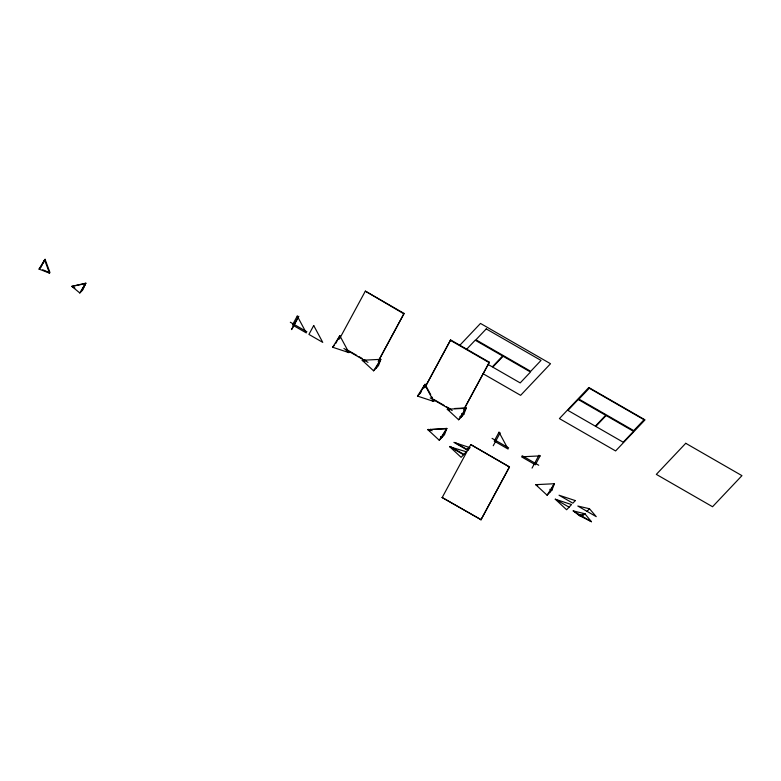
<?xml version="1.0" encoding="UTF-8"?>
<svg xmlns="http://www.w3.org/2000/svg" width="781" height="781" viewBox="0 0 781 781"><rect width="100%" height="100%" fill="white"/><g stroke="black" fill="none" stroke-linecap="round" stroke-linejoin="round"><path stroke-width="1.17" d="M338.69 338.915L339.862 335.762L348.892 352.602L332.628 347.242L339.862 335.762L335.605 343.66M423.907 387.405L425.079 384.252L430.731 394.776M449.924 408.736L447.259 409.215L458.632 419.768L463.875 414.223L466.208 407.926L454.581 408.512M551.991 490.029L554.334 483.732L535.727 484.659L547.09 495.203L551.991 490.029L549.824 489.306M43.756 262.162L45.073 259.292L49.984 272.589L49.486 273.106L39.05 269.103L45.073 259.292L41.305 266.282M40.28 267.805L44.585 259.809L49.486 273.106L46.421 271.339M81.039 291.664L85.832 283.152L71.823 286.363L79.808 292.963L82.747 289.849L85.832 283.152L81.527 291.147M291.469 329.611L298.41 316.725M291.918 329.143L298.85 316.256M339.423 339.013L365.342 291.128L404.089 313.425L379.058 359.914M378.17 361.31L404.089 313.425M376.032 368.222L380.816 359.338L362.208 360.266L373.582 370.809L378.482 365.635L380.816 359.338L373.582 370.809M420.295 393.136L421.359 391.164M422.423 389.192L425.079 384.252L417.503 396.094L433.767 401.454L431.854 396.885M424.698 387.806L450.617 339.93L489.365 362.228L464.334 408.717M425.586 386.419L450.617 339.93M463.445 410.113L489.365 362.228M442.183 497.536L470.748 444.574L509.495 466.882L481.047 519.707L442.183 497.536L481.047 519.707M493.241 445.736L500.172 432.85M480.92 519.843L509.495 466.882M532.046 468.102L538.978 455.225M549.541 492.616L554.334 483.732L547.09 495.203M79.808 292.963L85.344 283.669L71.823 286.363L74.888 288.13M439.254 440.24L446.83 428.408L427.881 429.696L439.254 440.24L444.496 434.705L446.83 428.408L441.704 437.653L440.601 437.018M458.632 419.768L466.208 407.926L461.425 416.81L460.321 416.175M39.05 269.103L41.178 266.858M365.342 291.128L403.777 313.767M332.628 347.242L334.258 345.514M459.726 345.378L480.491 323.432L550.517 363.731L520.624 395.332L482.99 373.679M417.503 396.094L419.953 393.507L424.737 384.613L433.767 401.454L431.795 400.321M466.482 349.419L475.199 340.204L502.613 355.98L492.313 366.865L488.096 364.444M430.448 429.228L430.106 429.589L432.137 430.751M449.739 446.771L466.355 451.769L461.112 457.315L449.739 446.771L463.563 454.727M470.748 444.574L509.368 467.009M466.618 449.69L468.873 447.308M469.361 448.597L467.721 450.325L453.907 442.368L470.172 447.728M587.029 511.34L589.479 508.743L596.245 516.641L577.813 506.039L589.479 508.743M446.488 428.769L427.881 429.696L429.853 430.839M573.205 510.901L584.881 513.761L591.442 521.708L579.209 515.489L573.205 510.901L591.442 521.708M447.601 408.853L449.768 409.576M461.708 413.51L463.875 414.223M428.222 429.335L430.39 430.048M555.262 499.205L571.536 504.575L566.625 509.749L555.262 499.205L569.076 507.162M42.672 269.787L45.806 270.987M450.295 340.262L489.043 362.56M433.689 399.384L444.164 405.417M446.254 406.618L449.397 408.424M346.325 349.38L356.8 355.404M358.889 356.614L362.033 358.42M364.131 359.631L366.221 360.832M430.233 397.91L452.219 410.572M343.913 348.511L367.997 362.374M345.934 350.903L348.892 352.602M362.208 360.266L364.18 361.408M449.231 410.357L447.259 409.215L465.866 408.287L461.083 417.171L459.98 416.537M290.307 322.241L306.894 331.788M492.069 438.375L508.656 447.923M522.128 455.704L538.714 465.251M535.727 484.659L537.699 485.792M455.85 443.012L468.024 450.012M440.943 436.657L442.046 437.292M450.081 446.41L463.904 454.366M297.258 316.061L292.475 324.945L306.289 332.901L297.258 316.061M313.708 325.531L308.925 334.414L322.748 342.371L313.708 325.531M499.02 432.196L494.236 441.08L508.06 449.036L499.02 432.196M540.13 455.879L535.346 464.773L521.523 456.817L540.13 455.879M486.241 328.908L475.932 339.794L530.709 371.326L541.018 360.431L486.241 328.908M503.081 356.243L492.782 367.138L520.195 382.915L530.494 372.029L503.081 356.243M588.815 387.513L559.411 418.596L615.613 450.94L645.028 419.866L588.815 387.513M578.233 399.501L567.924 410.396L595.337 426.172L605.646 415.277L578.233 399.501M589.274 388.206L578.965 399.101L633.742 430.624L644.052 419.739L589.274 388.206M606.115 415.551L595.805 426.436L623.218 442.222L633.528 431.327L606.115 415.551M575.304 500.592L572.854 503.179L559.03 495.222L575.304 500.592M685.747 443.296L656.333 474.379L712.545 506.732L741.95 475.649L685.747 443.296M584.881 513.761L582.284 516.28L579.209 515.489L584.881 513.761"/></g></svg>
